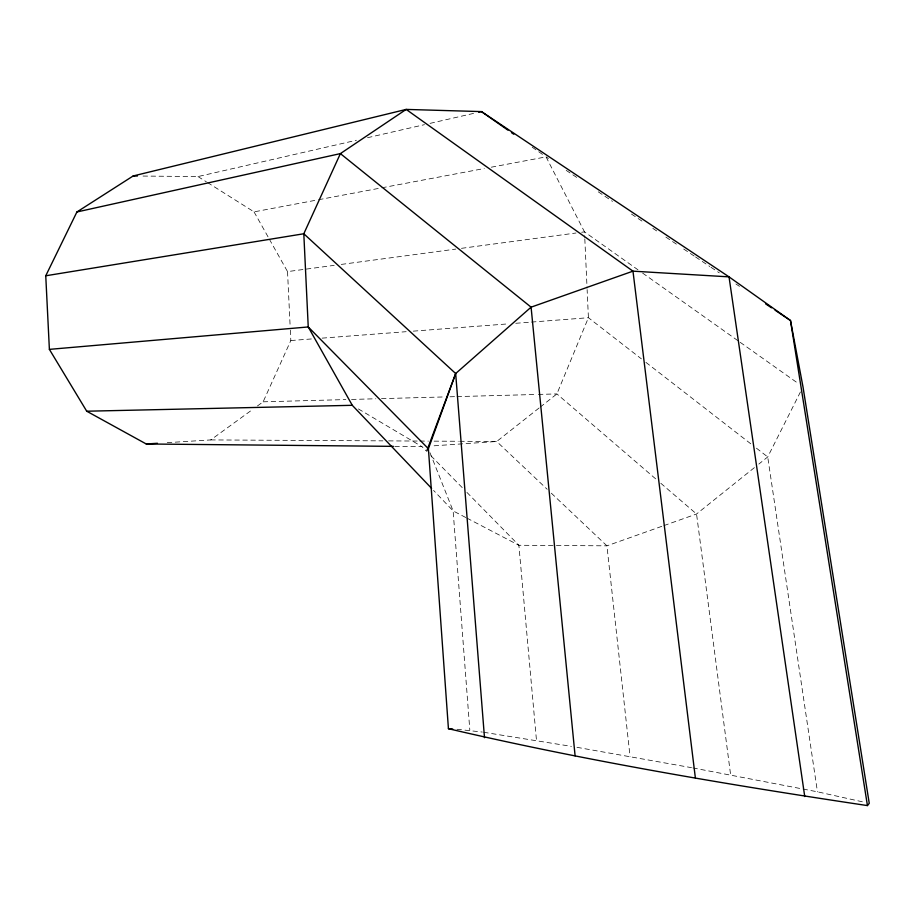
<?xml version="1.0" encoding="UTF-8"?>
<svg xmlns="http://www.w3.org/2000/svg" width="915" height="915" viewBox="0 0 915 915"><rect width="100%" height="100%" fill="white"/><g stroke="black" fill="none" stroke-linecap="round" stroke-linejoin="round"><path stroke-width="0.69" stroke-dasharray="4.58 3.43" d="M257.447 405.951L263.143 401.811L290.821 340.54L290.215 327.879M800.431 391.952L767.719 456.94L758.821 464.077M754.372 467.645L696.544 514.001L663.101 525.885M539.061 408.01L496.708 441.488L431.823 445.948M540.182 407.129L556.892 393.919L588.414 317.711L587.121 289.575M167.262 442.654L210.736 439.921L252.895 409.257M661.762 526.354L606.931 545.832L518.874 545.271L467.039 518.176M143.026 176.057L198.006 176.561L356.404 140.258M367.521 137.708L424.491 124.657M430.05 123.376L474.508 113.185M207.545 182.565L254.038 211.868L317.219 199.973M318.614 199.71L380.388 188.078M381.795 187.815L484.275 168.52M491.298 167.193L546.049 156.888L548.417 158.467M269.387 239.25L287.527 271.606L334.192 265.361M341.272 264.412L455.807 249.086M461.469 248.331L576.015 233.005M581.677 232.25L584.502 231.872L637.961 269.799M290.821 340.54L312.175 338.893M322.149 338.138L406.157 331.688M413.271 331.15L508.671 323.83M515.785 323.281L530.025 322.194M531.455 322.08L588.414 317.711L641.415 358.874M263.143 401.811L345.847 399.581M351.554 399.432L375.802 398.78M381.498 398.631L444.244 396.938M449.951 396.79L455.647 396.63M457.077 396.595L536.933 394.457M538.363 394.411L556.892 393.919L656.49 479.563M210.736 439.921L382.882 440.858M388.578 440.893L418.452 441.053M419.882 441.064L428.414 441.11M434.11 441.144L458.289 441.27M459.719 441.282L496.708 441.488L547.181 489.273M394.8 446.371L421.941 446.634L425.944 450.695M456.985 729.278L482.319 732.057M483.703 732.274L571.383 746.365M576.976 747.326L691.511 767.662M692.907 767.925L817.45 791.807L865.155 802.421M465.781 517.513L453.131 510.913L433.55 490.406M358.406 408.936L421.941 446.634M198.006 176.561L206.355 181.822M566.213 170.384L579.275 179.123M598.261 191.83L612.501 201.369M631.487 214.076L643.348 222.013M652.841 228.373L657.588 231.552M665.891 237.111L676.574 244.259M683.699 249.029L694.371 256.177M695.56 256.966L709.8 266.505M710.989 267.294L719.293 272.853M735.912 283.982L739.469 286.361M532.21 147.178L544.894 156.076M642.616 273.093L739.08 341.512M740.235 342.347L798.349 383.557M645.921 362.374L751.924 444.69M756.442 448.19L767.719 456.94L817.45 791.807M660.813 483.28L696.544 514.001L730.616 774.822M551.31 493.174L606.931 545.832L630.046 756.419M430.942 455.784L462.921 488.324M466.913 492.396L518.874 545.271L536.476 740.372M254.038 211.868L268.69 238.003M546.049 156.888L584.502 231.872L584.754 237.5M429.981 452.696L453.131 510.913L469.818 730.147M287.527 271.606L290.147 326.472M584.822 238.906L587.064 288.168"/><path stroke-width="1.37" d="M428.403 448.727L455.67 373.537L531.089 307.166L632.974 271.16L729.026 276.868L790.491 320.513L802.993 386.862L869.25 803.336L867.443 805.589C727.036 784.555 586.721 760.96 448.43 728.706L428.403 448.727L308.241 326.952L303.803 233.76L340.391 153.606L406.168 109.411L481.462 111.596L729.026 276.868L804.743 796.542M426.745 451.015L455.67 373.537L303.803 233.76L45.75 275.781L49.387 349.37L86.719 411.212L146.24 443.981L393.37 446.36M45.75 275.781L76.906 211.971L133.155 175.966L406.168 109.411L632.974 271.16L695.377 777.944M478.682 112.236L481.462 111.596L507.985 130.193M76.906 211.971L340.391 153.606L531.089 307.166L575.1 755.836M49.387 349.37L308.241 326.952L352.286 405.311L431.594 488.358M146.24 443.981L157.449 443.272M86.719 411.212L352.286 405.311M133.155 175.966L137.387 176.012M448.43 728.706L452.708 728.992M765.569 303.837L771.505 307.806M775.062 310.185L790.491 320.513L867.443 805.589M511.439 132.618L513.75 134.242M455.67 373.537L484.493 737.696"/></g></svg>
